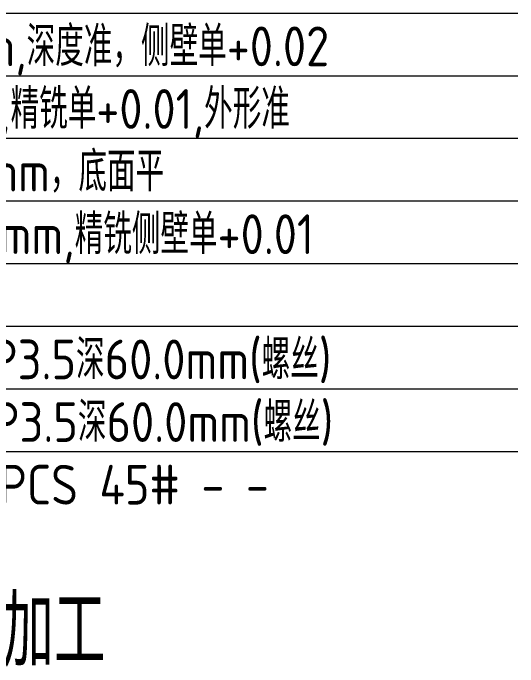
# Model space of a CAD drawing. Header units: millimetres. Extents: x 9328 to 11863, y 28633 to 29971.
# Drawn here: x 11494.5 to 11659.8, y 29135.1 to 29349.1 of the extents above; entities that cross this region are included whole.
import ezdxf

# ---------------------------------------------------------------- set-up
doc = ezdxf.new("R2010")
doc.units = ezdxf.units.MM
doc.layers.add('dim', color=4, linetype='Continuous')
doc.styles.add('gbenor', font='gbenor.shx', dxfattribs={"bigfont": 'gbcbig'})

msp = doc.modelspace()

# ---------------------------------------------------------------- linework, layer by layer
at = {"layer": 'dim', "color": 8, "linetype": 'Continuous', "lineweight": 18}
for p, q in [((11322.827, 29349.139), (11659.787, 29349.139)), ((11322.827, 29328.639), (11659.787, 29328.639)), ((11322.827, 29308.139), (11659.787, 29308.139)), ((11322.827, 29287.639), (11659.787, 29287.639)), ((11322.827, 29267.139), (11659.787, 29267.139)), ((11322.827, 29246.639), (11659.787, 29246.639)), ((11322.827, 29226.139), (11659.787, 29226.139)), ((11322.827, 29205.639), (11659.787, 29205.639))]:
    msp.add_line(p, q, dxfattribs=at)

# ---------------------------------------------------------------- texts
at = {"layer": 'dim', "color": 4, "lineweight": 18, "style": 'gbenor'}
for s, p in [('D  :14-靠块槽,正面铣深10.00mm,深度准，侧壁单+0.02', (11324.777, 29331.749)), ('D1 :14-正面定位键铣深10.00mm,精铣单+0.01,外形准', (11324.777, 29311.249)), ('D2 :4 -导套槽,正面精铣深10.00mm，底面平', (11324.777, 29290.749)), ('D3 :18-正面方形合销，铣深10.00mm,精铣侧壁单+0.01', (11324.777, 29270.249)), ('M7 :2 -%%c27.0背钻,背攻M30xP3.5深60.0mm(螺丝)', (11324.777, 29229.249)), ('M8 :2 -%%c27.0正钻,正攻M30xP3.5深60.0mm(螺丝)', (11324.777, 29208.749)), ('1750.0L*780.0W*62.00T 1PCS 45# - - ', (11324.777, 29188.249))]:
    msp.add_text(s, height=13, dxfattribs=at).set_placement(p)
at = {"layer": 'dim', "color": 21, "lineweight": 18, "style": 'gbenor'}
msp.add_text('其他未注解按3D涂色加工', height=23.4, dxfattribs=at).set_placement((11324.996, 29135.178))

doc.saveas('drawing.dxf')
